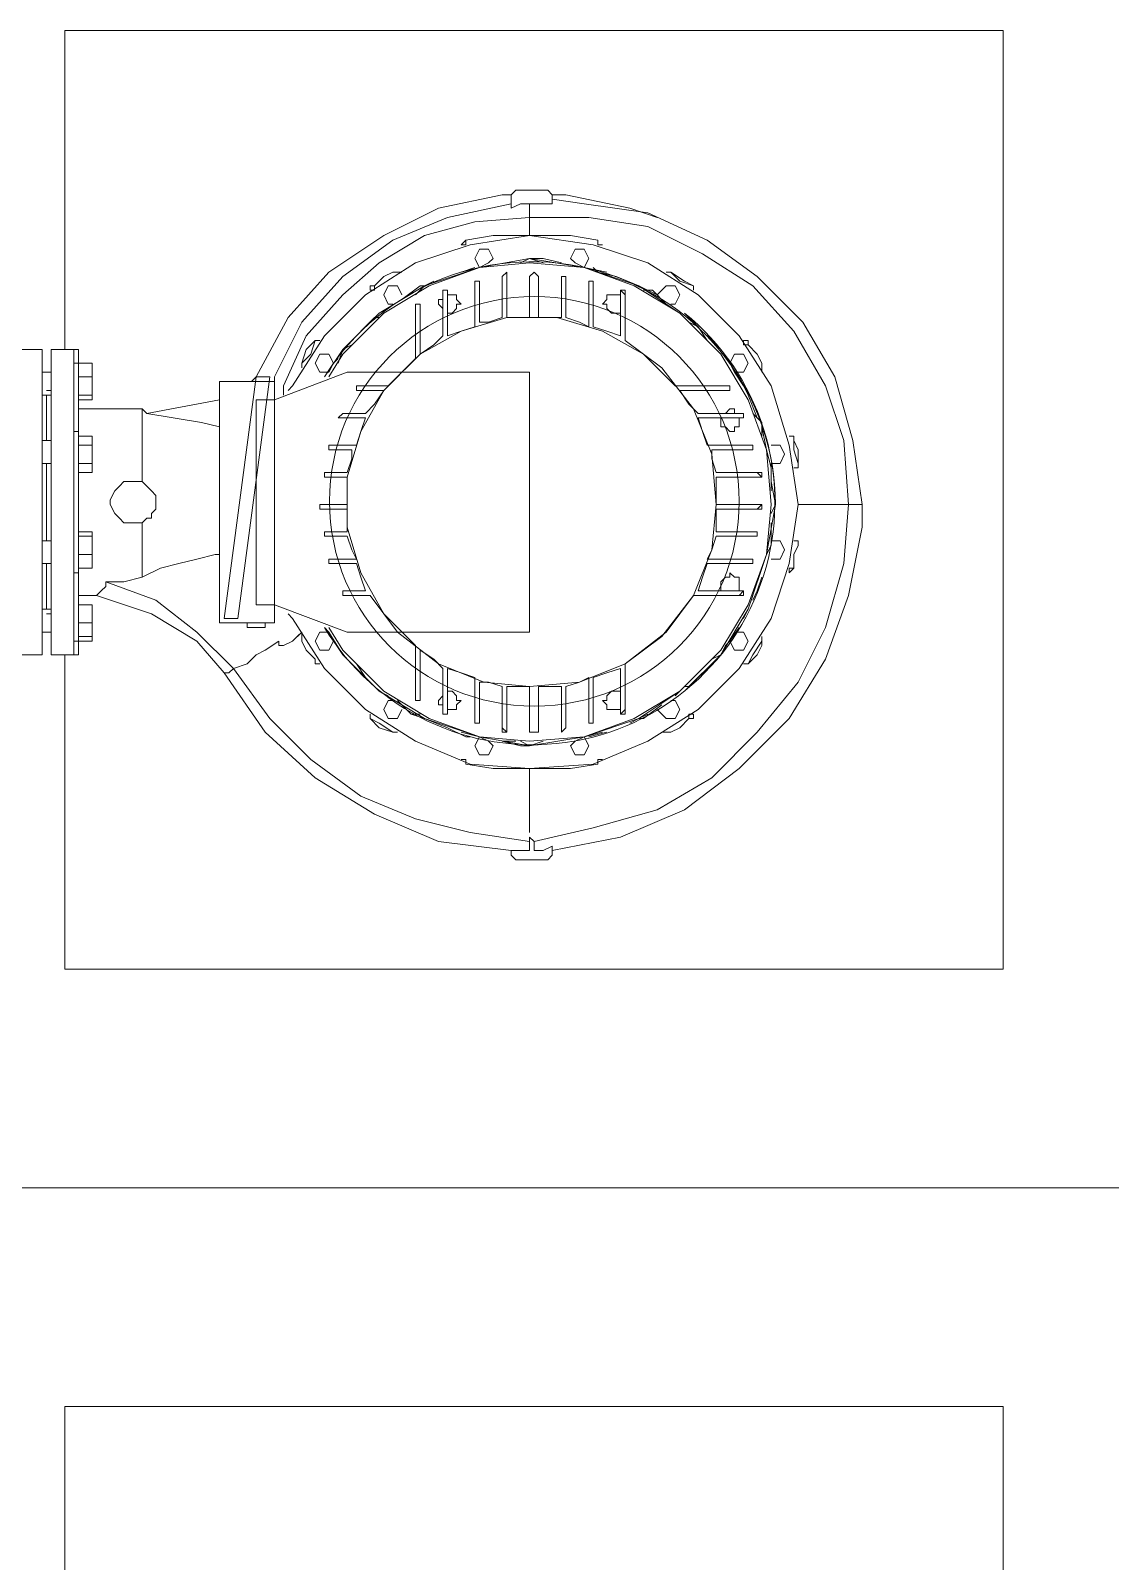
# Model space of a CAD drawing. Extents: x -187 to 52, y -9 to 65.
# Drawn here: x -146.601 to -145.599, y 18.975 to 20.395 of the extents above; entities that cross this region are included whole.
import ezdxf

# ---------------------------------------------------------------- set-up
doc = ezdxf.new("R2010")
doc.units = 0
doc.header["$MEASUREMENT"] = 0
doc.layers.add('PDF4_Geometría', color=7, linetype='Continuous')

msp = doc.modelspace()

# ---------------------------------------------------------------- linework, layer by layer
at = {"layer": 'PDF4_Geometría', "lineweight": 9}
for points in [[(-146.5693, 19.8161), (-146.5693, 19.5243), (-145.6981, 19.5243), (-145.6981, 20.3955), (-146.5693, 20.3955), (-146.5693, 20.0995)], [(-146.3959, 20.0698), (-146.3916, 20.0741), (-146.362, 20.1291), (-146.324, 20.1713), (-146.2732, 20.2052), (-146.2225, 20.2306), (-146.1633, 20.2432), (-146.1548, 20.2432)], [(-146.1167, 20.2432), (-146.1041, 20.2432), (-146.0448, 20.2306), (-146.0195, 20.2221)], [(-146.362, 19.8542), (-146.3578, 19.8499), (-146.3282, 19.8034), (-146.2901, 19.7654), (-146.2436, 19.7358), (-146.1929, 19.7146), (-146.1379, 19.7104), (-146.0787, 19.7146), (-146.0279, 19.7358), (-145.9814, 19.7654), (-145.9434, 19.8034), (-145.9137, 19.8499), (-145.8968, 19.9007), (-145.8884, 19.9557), (-145.8968, 20.0106), (-145.9137, 20.0656), (-145.9434, 20.1121), (-145.9814, 20.1502), (-146.0279, 20.1798), (-146.0787, 20.1967), (-146.1379, 20.2052), (-146.1929, 20.1967), (-146.2436, 20.1798), (-146.2901, 20.1502), (-146.3282, 20.1121), (-146.3578, 20.0656), (-146.362, 20.0614)], [(-146.1759, 20.1798), (-146.1717, 20.184), (-146.1759, 20.1925), (-146.1844, 20.1925), (-146.1886, 20.184), (-146.1844, 20.1756)], [(-146.0871, 20.1756), (-146.0829, 20.184), (-146.0871, 20.1925), (-146.0956, 20.1925), (-146.0998, 20.184), (-146.0956, 20.1798)], [(-146.324, 19.8415), (-146.3113, 19.8203), (-146.2732, 19.7823), (-146.2309, 19.7569), (-146.1844, 19.74), (-146.1379, 19.7358), (-146.0871, 19.74), (-146.0406, 19.7569), (-145.9983, 19.7823), (-145.9603, 19.8203), (-145.9349, 19.8626), (-145.918, 19.9091), (-145.9137, 19.9557), (-145.918, 20.0064), (-145.9349, 20.0529), (-145.9603, 20.0952), (-145.9983, 20.1333), (-146.0406, 20.1587), (-146.0871, 20.1756), (-146.1379, 20.1798), (-146.1844, 20.1756), (-146.2309, 20.1587), (-146.2732, 20.1333), (-146.3113, 20.0952), (-146.324, 20.0741)], [(-146.159, 20.1502), (-146.159, 20.1587), (-146.159, 20.1671), (-146.159, 20.1713), (-146.1633, 20.1671), (-146.1633, 20.1587), (-146.1633, 20.1502)], [(-146.1294, 20.1502), (-146.1294, 20.1587), (-146.1294, 20.1671), (-146.1337, 20.1713), (-146.1379, 20.1671), (-146.1379, 20.1502)], [(-146.1041, 20.1502), (-146.1041, 20.1587), (-146.1041, 20.1671), (-146.1083, 20.1671), (-146.1083, 20.1587), (-146.1083, 20.1502)], [(-146.2563, 20.1502), (-146.2605, 20.1587), (-146.269, 20.1587), (-146.2732, 20.1502), (-146.269, 20.1417), (-146.2648, 20.1417)], [(-146.214, 20.1375), (-146.214, 20.146), (-146.214, 20.1544), (-146.2182, 20.1544), (-146.2182, 20.146), (-146.2182, 20.1333), (-146.2182, 20.1375), (-146.2225, 20.1417), (-146.2225, 20.146), (-146.2182, 20.146), (-146.2182, 20.1502)], [(-146.214, 20.1502), (-146.2098, 20.1502), (-146.2056, 20.1502), (-146.2056, 20.146), (-146.2013, 20.1417), (-146.2056, 20.1417), (-146.2056, 20.1375), (-146.2098, 20.1333), (-146.214, 20.1333)], [(-146.1844, 20.146), (-146.1844, 20.1544), (-146.1844, 20.1629), (-146.1886, 20.1629), (-146.1886, 20.1544), (-146.1886, 20.146)], [(-146.0787, 20.146), (-146.0787, 20.1502), (-146.0787, 20.1629), (-146.0829, 20.1629), (-146.0829, 20.1544), (-146.0829, 20.146)], [(-146.0533, 20.1417), (-146.0533, 20.1333), (-146.0575, 20.1333), (-146.0618, 20.1333), (-146.066, 20.1375), (-146.066, 20.1417), (-146.0702, 20.1417), (-146.066, 20.146), (-146.066, 20.1502), (-146.0618, 20.1502), (-146.0575, 20.1502), (-146.0533, 20.1502)], [(-146.0491, 20.1333), (-146.0491, 20.1417), (-146.0491, 20.1502), (-146.0491, 20.1544), (-146.0533, 20.1544), (-146.0533, 20.1502), (-146.0533, 20.146)], [(-146.0068, 20.1417), (-146.0026, 20.1417), (-145.9983, 20.1502), (-146.0026, 20.1587), (-146.011, 20.1587), (-146.0195, 20.1502)], [(-146.2394, 20.1206), (-146.2394, 20.1333), (-146.2394, 20.1417), (-146.2436, 20.1417), (-146.2436, 20.1291), (-146.2436, 20.1206)], [(-146.5819, 19.9937), (-146.5904, 19.9937), (-146.5904, 19.9895), (-146.5904, 19.9557), (-146.5904, 19.9261), (-146.5904, 19.9218), (-146.5819, 19.9218), (-146.5819, 19.9261), (-146.5819, 19.9557), (-146.5819, 19.9895), (-146.5819, 19.9937), (-146.5819, 19.998), (-146.5819, 20.0064), (-146.5819, 20.0149), (-146.5819, 20.0191), (-146.5819, 20.0445), (-146.5819, 20.0572), (-146.5819, 20.0614), (-146.5819, 20.0698), (-146.5819, 20.0783), (-146.5819, 20.0952), (-146.5819, 20.0995), (-146.5819, 20.0952), (-146.5819, 20.0783), (-146.5819, 20.0487), (-146.5819, 20.0149), (-146.5819, 19.9768), (-146.5819, 19.9387), (-146.5819, 19.8965), (-146.5819, 19.8626), (-146.5819, 19.8372), (-146.5819, 19.8203), (-146.5819, 19.8161), (-146.5566, 19.8161)], [(-146.5819, 20.0572), (-146.5904, 20.0572), (-146.5819, 20.0572), (-146.5819, 20.0445), (-146.5819, 20.0191), (-146.5819, 20.0149), (-146.5904, 20.0149), (-146.5904, 20.0191), (-146.5904, 20.0445), (-146.5904, 20.0572), (-146.5904, 20.0614), (-146.5904, 20.0698), (-146.5904, 20.0783), (-146.5904, 20.0952), (-146.5904, 20.0995)], [(-146.5819, 19.8584), (-146.5819, 19.8711), (-146.5819, 19.8584), (-146.5904, 19.8584), (-146.5819, 19.8584), (-146.5819, 19.8542), (-146.5819, 19.8457), (-146.5819, 19.8372), (-146.5904, 19.8372), (-146.5819, 19.8372), (-146.5819, 19.8203), (-146.5819, 19.8161), (-146.5819, 19.8203), (-146.5819, 19.8372), (-146.5819, 19.8626), (-146.5819, 19.8965), (-146.5819, 19.9387), (-146.5819, 19.9768), (-146.5819, 20.0149), (-146.5819, 20.0487), (-146.5819, 20.0783), (-146.5819, 20.0952), (-146.5819, 20.0995), (-146.5819, 20.0952), (-146.5819, 20.0783), (-146.5819, 20.0741), (-146.5819, 20.0698)], [(-146.5566, 19.8457), (-146.5566, 19.8372), (-146.5566, 19.8415), (-146.5566, 19.8457), (-146.5566, 19.8542), (-146.5566, 19.8499), (-146.5566, 19.8457), (-146.5439, 19.8457), (-146.5439, 19.8626), (-146.5566, 19.8626), (-146.5566, 19.8457), (-146.5566, 19.833), (-146.5566, 19.8203), (-146.5566, 19.8161), (-146.5566, 19.8203), (-146.5566, 19.8372), (-146.5566, 19.8626), (-146.5566, 19.8965), (-146.5566, 19.9387), (-146.5566, 19.9768), (-146.5566, 20.0149), (-146.5566, 20.0487), (-146.5566, 20.0783), (-146.5566, 20.0952), (-146.5566, 20.0995), (-146.5819, 20.0995), (-146.5608, 20.0995), (-146.5608, 20.0952), (-146.5608, 20.0783), (-146.5608, 20.0487), (-146.5608, 20.0149), (-146.5608, 19.9768), (-146.5608, 19.9387), (-146.5608, 19.8965), (-146.5608, 19.8626), (-146.5608, 19.8372), (-146.5608, 19.8203), (-146.5608, 19.8161), (-146.5819, 19.8161), (-146.5819, 19.8203), (-146.5819, 19.8372), (-146.5819, 19.8415), (-146.5819, 19.8457), (-146.5819, 19.8499), (-146.5819, 19.8542), (-146.5862, 19.8542)], [(-146.5566, 20.0783), (-146.5566, 20.0698), (-146.5566, 20.0741), (-146.5566, 20.0783), (-146.5566, 20.0952), (-146.5566, 20.0995)], [(-146.3197, 20.0868), (-146.324, 20.0952), (-146.3324, 20.0952), (-146.3367, 20.0868), (-146.3324, 20.0783), (-146.324, 20.0783)], [(-145.9476, 20.0783), (-145.9391, 20.0783), (-145.9349, 20.0868), (-145.9391, 20.0952), (-145.9476, 20.0952), (-145.9518, 20.0868)], [(-146.5439, 20.0656), (-146.5439, 20.0529), (-146.5566, 20.0529), (-146.5566, 20.0572), (-146.5566, 20.0741), (-146.5566, 20.0868), (-146.5608, 20.0868)], [(-146.5566, 20.0825), (-146.5566, 20.0868), (-146.5566, 20.0825)], [(-146.5439, 20.0529), (-146.5439, 20.0572), (-146.5566, 20.0572), (-146.5566, 20.0698), (-146.5566, 20.0825), (-146.5566, 20.0868), (-146.5566, 20.0825)], [(-146.5439, 20.0741), (-146.5439, 20.0868), (-146.5566, 20.0868)], [(-146.5439, 20.0698), (-146.5439, 20.0825)], [(-146.5819, 20.0656), (-146.5819, 20.0614), (-146.5862, 20.0614)], [(-146.5439, 20.0572), (-146.5439, 20.0741), (-146.5566, 20.0741)], [(-146.5566, 20.0656), (-146.5566, 20.0614), (-146.5566, 20.0572), (-146.5566, 20.0487), (-146.5566, 20.0572)], [(-145.973, 20.0614), (-145.9603, 20.0614), (-145.9518, 20.0614), (-145.9518, 20.0656), (-145.9645, 20.0656), (-145.973, 20.0656)], [(-146.5566, 20.0445), (-146.5566, 20.0487), (-146.5566, 20.0572), (-146.5566, 20.0614)], [(-146.5566, 20.0572), (-146.5566, 20.0487), (-146.5566, 20.0572)], [(-145.956, 20.036), (-145.9476, 20.036), (-145.9391, 20.036), (-145.9391, 20.0402), (-145.9476, 20.0402), (-145.9603, 20.0402), (-145.956, 20.0402), (-145.9518, 20.0445), (-145.9476, 20.0445), (-145.9476, 20.0402), (-145.9434, 20.0402)], [(-145.9434, 20.036), (-145.9434, 20.0318), (-145.9434, 20.0276), (-145.9476, 20.0276), (-145.9476, 20.0233), (-145.9518, 20.0233), (-145.956, 20.0276), (-145.9603, 20.0276), (-145.9603, 20.0318), (-145.9603, 20.036)], [(-146.5439, 19.9937), (-146.5439, 20.0106), (-146.5566, 20.0106), (-146.5566, 19.9937), (-146.5566, 19.9853), (-146.5566, 19.9895), (-146.5566, 20.0022), (-146.5566, 20.0149), (-146.5566, 20.0233), (-146.5608, 20.0233)], [(-146.5566, 20.0233), (-146.5566, 20.0149), (-146.5566, 20.0106), (-146.5566, 19.998), (-146.5566, 19.9937), (-146.5566, 19.998), (-146.5566, 20.0022), (-146.5566, 20.0064), (-146.5566, 20.0106), (-146.5566, 20.0191), (-146.5439, 20.0191), (-146.5439, 20.0106)], [(-146.5904, 20.0106), (-146.5904, 20.0149), (-146.5904, 20.0064), (-146.5904, 19.998), (-146.5904, 19.9937)], [(-146.5819, 20.0106), (-146.5819, 20.0064), (-146.5819, 20.0022), (-146.5819, 19.998), (-146.5819, 19.9937), (-146.5819, 19.9895), (-146.5819, 19.9557), (-146.5819, 19.9261), (-146.5819, 19.9218), (-146.5819, 19.9176), (-146.5819, 19.9134), (-146.5819, 19.9091), (-146.5819, 19.9049)], [(-145.9476, 20.0064), (-145.9391, 20.0064), (-145.9307, 20.0064), (-145.9307, 20.0106), (-145.9391, 20.0106), (-145.9476, 20.0106)], [(-145.9137, 19.9937), (-145.9053, 19.9937), (-145.9011, 20.0022), (-145.9053, 20.0106), (-145.9137, 20.0106)], [(-146.5566, 19.998), (-146.5566, 20.0064)], [(-146.5566, 19.9937), (-146.5439, 19.9937), (-146.5439, 19.9853), (-146.5566, 19.9853), (-146.5566, 19.9895)], [(-145.9434, 19.981), (-145.9349, 19.981), (-145.9264, 19.981), (-145.9222, 19.981), (-145.9222, 19.9853), (-145.9264, 19.9853), (-145.9349, 19.9853), (-145.9434, 19.9853)], [(-145.9391, 19.9514), (-145.9349, 19.9514), (-145.9264, 19.9514), (-145.9222, 19.9514), (-145.9222, 19.9557), (-145.9264, 19.9557), (-145.9391, 19.9557)], [(-146.5566, 19.9261), (-146.5566, 19.9303), (-146.5566, 19.9261)], [(-146.5439, 19.9091), (-146.5439, 19.9261)], [(-145.9434, 19.9261), (-145.9349, 19.9261), (-145.9264, 19.9261), (-145.9264, 19.9303), (-145.9349, 19.9303), (-145.9434, 19.9303)], [(-146.5904, 19.8753), (-146.5904, 19.8965), (-146.5904, 19.9007), (-146.5819, 19.9007), (-146.5819, 19.8965), (-146.5819, 19.8753), (-146.5819, 19.8965), (-146.5819, 19.9007), (-146.5819, 19.9091), (-146.5819, 19.9176), (-146.5819, 19.9218)], [(-146.5904, 19.9218), (-146.5904, 19.9176), (-146.5904, 19.9091), (-146.5904, 19.9007)], [(-146.5566, 19.9049), (-146.5566, 19.9091), (-146.5566, 19.9134), (-146.5566, 19.9176), (-146.5566, 19.9218), (-146.5566, 19.9176), (-146.5566, 19.9134), (-146.5566, 19.9176), (-146.5566, 19.9218)], [(-145.9137, 19.9049), (-145.9053, 19.9049), (-145.9011, 19.9134), (-145.9053, 19.9218), (-145.9137, 19.9218)], [(-145.9518, 19.9007), (-145.9391, 19.9007), (-145.9307, 19.9007), (-145.9307, 19.9049), (-145.9391, 19.9049), (-145.9476, 19.9049)], [(-146.5608, 19.8922), (-146.5566, 19.8922)], [(-145.9603, 19.8711), (-145.9518, 19.8711), (-145.9434, 19.8711), (-145.9391, 19.8711), (-145.9391, 19.8753), (-145.9434, 19.8753), (-145.9518, 19.8753), (-145.9603, 19.8753), (-145.9603, 19.8795), (-145.9603, 19.8838), (-145.956, 19.888), (-145.9518, 19.888), (-145.9518, 19.8922), (-145.9476, 19.888), (-145.9434, 19.888), (-145.9434, 19.8838), (-145.9434, 19.8795), (-145.9434, 19.8753)], [(-146.5904, 19.8711), (-146.5904, 19.8584), (-146.5904, 19.8542), (-146.5904, 19.8457), (-146.5904, 19.8372), (-146.5904, 19.8203), (-146.5904, 19.8161)], [(-146.5566, 19.8753), (-146.5566, 19.8626), (-146.5566, 19.8584), (-146.5566, 19.8669), (-146.5566, 19.8584), (-146.5566, 19.8542), (-146.5566, 19.8626), (-146.5439, 19.8626), (-146.5439, 19.8499), (-146.5439, 19.833), (-146.5439, 19.8288), (-146.5566, 19.8288)], [(-146.5608, 19.8288), (-146.5566, 19.8288), (-146.5566, 19.833), (-146.5566, 19.8372), (-146.5566, 19.833), (-146.5566, 19.8288), (-146.5566, 19.833), (-146.5439, 19.833), (-146.5439, 19.8457)], [(-146.4001, 19.8457), (-146.4001, 19.8415), (-146.3959, 19.8415), (-146.3916, 19.8415), (-146.3874, 19.8415), (-146.3832, 19.8415), (-146.3832, 19.8457)], [(-146.324, 19.8372), (-146.3324, 19.8372), (-146.3367, 19.8288), (-146.3324, 19.8203), (-146.324, 19.8203), (-146.3197, 19.8288)], [(-145.9518, 19.8288), (-145.9476, 19.8203), (-145.9391, 19.8203), (-145.9349, 19.8288), (-145.9391, 19.8372), (-145.9476, 19.8372)], [(-146.2436, 19.795), (-146.2436, 19.7865), (-146.2436, 19.7738), (-146.2394, 19.7738), (-146.2394, 19.7823), (-146.2394, 19.795)], [(-146.2182, 19.7654), (-146.2182, 19.7696), (-146.2225, 19.7696), (-146.2225, 19.7738), (-146.2182, 19.778), (-146.2182, 19.7823), (-146.2182, 19.7696), (-146.2182, 19.7611), (-146.214, 19.7611), (-146.214, 19.7696), (-146.214, 19.778)], [(-146.214, 19.7823), (-146.2098, 19.7823), (-146.2056, 19.778), (-146.2056, 19.7738), (-146.2013, 19.7738), (-146.2056, 19.7696), (-146.2056, 19.7654), (-146.2098, 19.7654), (-146.214, 19.7654)], [(-146.0533, 19.7654), (-146.0575, 19.7654), (-146.0618, 19.7654), (-146.066, 19.7654), (-146.066, 19.7696), (-146.0702, 19.7738), (-146.066, 19.7738), (-146.066, 19.778), (-146.0618, 19.7823), (-146.0575, 19.7823), (-146.0533, 19.7823), (-146.0533, 19.7738), (-146.0533, 19.7654), (-146.0533, 19.7611), (-146.0491, 19.7611), (-146.0491, 19.7654), (-146.0491, 19.7738), (-146.0491, 19.7823)], [(-146.2648, 19.7738), (-146.269, 19.7738), (-146.2732, 19.7654), (-146.269, 19.7569), (-146.2605, 19.7569), (-146.2563, 19.7654)], [(-146.1886, 19.7696), (-146.1886, 19.7611), (-146.1886, 19.7527), (-146.1844, 19.7527), (-146.1844, 19.7611), (-146.1844, 19.7696)], [(-146.0829, 19.7696), (-146.0829, 19.7611), (-146.0829, 19.7527), (-146.0787, 19.7527), (-146.0787, 19.7611), (-146.0787, 19.7738)], [(-146.0195, 19.7654), (-146.011, 19.7569), (-146.0026, 19.7569), (-145.9983, 19.7654), (-146.0026, 19.7738), (-146.0068, 19.7738)], [(-146.1633, 19.7654), (-146.1633, 19.7569), (-146.1633, 19.7484), (-146.1633, 19.7442), (-146.159, 19.7442), (-146.159, 19.7484), (-146.159, 19.7569), (-146.159, 19.7654)], [(-146.1379, 19.7611), (-146.1379, 19.7442), (-146.1337, 19.7442), (-146.1294, 19.7442), (-146.1294, 19.7527), (-146.1294, 19.7611)], [(-146.1083, 19.7654), (-146.1083, 19.7569), (-146.1083, 19.7484), (-146.1083, 19.7442), (-146.1041, 19.7484), (-146.1041, 19.7569), (-146.1041, 19.7654)], [(-146.1844, 19.74), (-146.1886, 19.7315), (-146.1844, 19.7231), (-146.1759, 19.7231), (-146.1717, 19.7315), (-146.1759, 19.7358)], [(-146.0956, 19.7358), (-146.0998, 19.7315), (-146.0956, 19.7231), (-146.0871, 19.7231), (-146.0829, 19.7315), (-146.0871, 19.74)], [(-146.5693, 18.5389), (-146.5693, 18.2513), (-145.6981, 18.2513), (-145.6981, 19.1183), (-146.5693, 19.1183), (-146.5693, 18.8265)]]:
    msp.add_lwpolyline(points, dxfattribs=at)
at = {"layer": 'PDF4_Geometría', "color": 1, "lineweight": 9}
for points in [[(-146.1548, 20.2348), (-146.214, 20.2221), (-146.2648, 20.2009), (-146.3113, 20.1671), (-146.3493, 20.1248), (-146.3747, 20.0741), (-146.3747, 20.0698)], [(-146.1548, 20.2306), (-146.1548, 20.2432), (-146.1506, 20.2475), (-146.121, 20.2475), (-146.1167, 20.2432), (-146.1167, 20.2348), (-146.1294, 20.2348), (-146.1379, 20.2348), (-146.1294, 20.2348)], [(-145.8292, 19.9557), (-145.8334, 19.9557), (-145.8419, 19.9557), (-145.8461, 20.0149), (-145.863, 20.0656), (-145.8926, 20.1164), (-145.9307, 20.1587), (-145.9772, 20.1883), (-146.0279, 20.2136), (-146.0829, 20.2221), (-146.1379, 20.2221), (-146.1379, 20.2263), (-146.1379, 20.2306), (-146.1379, 20.2348), (-146.1463, 20.2348), (-146.1548, 20.2306), (-146.1463, 20.2348), (-146.1379, 20.2348), (-146.1379, 20.2306)], [(-146.1167, 19.6343), (-146.0533, 19.6469), (-145.9941, 19.6723), (-145.9434, 19.7104), (-145.8968, 19.7569), (-145.863, 19.8119), (-145.8419, 19.8711), (-145.8292, 19.9345), (-145.8292, 19.9557), (-145.8376, 20.0149), (-145.8545, 20.0741), (-145.8841, 20.1248), (-145.9264, 20.1671), (-145.973, 20.2009), (-146.0279, 20.2263), (-146.0871, 20.2348), (-146.1167, 20.239)], [(-146.1379, 20.2052), (-146.1379, 20.2094), (-146.1379, 20.2136), (-146.1379, 20.2179), (-146.1379, 20.2221), (-146.1886, 20.2179), (-146.2352, 20.2052), (-146.2774, 20.1798), (-146.3113, 20.1502), (-146.3451, 20.1121), (-146.3663, 20.0656), (-146.3663, 20.0572)], [(-146.1971, 20.2009), (-146.2013, 20.1967), (-146.1971, 20.1967), (-146.1971, 20.2009), (-146.1717, 20.2052), (-146.1463, 20.2052), (-146.1252, 20.2052), (-146.0998, 20.2052), (-146.0745, 20.2009), (-146.0745, 20.1967), (-146.0702, 20.1967), (-146.0745, 20.1967), (-146.0745, 20.2009)], [(-146.1886, 20.1756), (-146.2013, 20.1713), (-146.1844, 20.1756), (-146.1759, 20.1798), (-146.1844, 20.1756), (-146.2013, 20.1713)], [(-146.1083, 20.1798), (-146.1252, 20.184), (-146.1379, 20.184)], [(-146.2605, 20.1713), (-146.2648, 20.1713), (-146.2732, 20.1671), (-146.2817, 20.1587), (-146.2817, 20.1544), (-146.2859, 20.1544), (-146.2859, 20.1587), (-146.2817, 20.1587), (-146.2732, 20.1671), (-146.2648, 20.1713), (-146.2605, 20.1713), (-146.2563, 20.1713)], [(-146.0575, 20.1671), (-146.0364, 20.1587), (-146.0195, 20.1502), (-146.0364, 20.1587), (-146.0575, 20.1671), (-146.0745, 20.1713), (-146.0787, 20.1756)], [(-146.2352, 20.1587), (-146.2394, 20.1587), (-146.2563, 20.146)], [(-146.011, 20.1417), (-145.9983, 20.1333), (-146.011, 20.1417), (-146.0237, 20.1544), (-146.0322, 20.1544)], [(-146.2774, 20.1291), (-146.2817, 20.1291), (-146.2944, 20.1164), (-146.2901, 20.1206), (-146.2944, 20.1164)], [(-145.973, 20.1079), (-145.9814, 20.1206), (-145.9899, 20.1248)], [(-145.9222, 20.0825), (-145.9222, 20.0868), (-145.9264, 20.0952), (-145.9349, 20.1037), (-145.9391, 20.1037), (-145.9391, 20.1079), (-145.9349, 20.1079), (-145.9349, 20.1037), (-145.9264, 20.0952), (-145.9222, 20.0868), (-145.9222, 20.0825), (-145.9222, 20.0783)], [(-146.3155, 20.091), (-146.3197, 20.0868), (-146.3282, 20.0741)], [(-145.9391, 20.0656), (-145.9476, 20.0783), (-145.9518, 20.0868)], [(-146.4255, 20.0529), (-146.4931, 20.0402)], [(-146.4255, 20.0276), (-146.4424, 20.0318), (-146.4931, 20.0402), (-146.4974, 20.0445), (-146.5566, 20.0445)], [(-146.4974, 19.9768), (-146.4974, 19.9895), (-146.4974, 19.998), (-146.4974, 20.0106), (-146.4974, 20.0191), (-146.4974, 20.0276), (-146.4974, 20.036), (-146.4974, 20.0402), (-146.4974, 20.0445)], [(-145.9222, 20.0191), (-145.9222, 20.0318), (-145.9307, 20.0402)], [(-145.9137, 19.9684), (-145.9137, 19.981), (-145.9137, 19.9937)], [(-146.5016, 19.9768), (-146.5058, 19.9768), (-146.5016, 19.9768), (-146.4974, 19.9768), (-146.4931, 19.9726), (-146.4889, 19.9684), (-146.4847, 19.9641), (-146.4847, 19.9557), (-146.4847, 19.9514), (-146.4889, 19.9472), (-146.4889, 19.943), (-146.4931, 19.943), (-146.4974, 19.9387), (-146.5016, 19.9387), (-146.5058, 19.9387), (-146.5016, 19.9387), (-146.5058, 19.9387), (-146.5143, 19.9387), (-146.5185, 19.943), (-146.5227, 19.9472), (-146.527, 19.9557), (-146.527, 19.9599), (-146.5227, 19.9684), (-146.5185, 19.9726), (-146.5143, 19.9768), (-146.5058, 19.9768), (-146.5016, 19.9768), (-146.5058, 19.9768), (-146.5143, 19.9768), (-146.5185, 19.9726), (-146.5227, 19.9684), (-146.527, 19.9599), (-146.527, 19.9557), (-146.5227, 19.9472), (-146.5185, 19.943), (-146.5143, 19.9387), (-146.5058, 19.9387), (-146.5143, 19.9387), (-146.5058, 19.9387), (-146.5016, 19.9387)], [(-146.5143, 19.9768), (-146.5058, 19.9768), (-146.5143, 19.9768)], [(-146.1337, 19.6427), (-146.0787, 19.6554), (-146.0195, 19.6723), (-145.9687, 19.7019), (-145.9264, 19.7442), (-145.8884, 19.7907), (-145.863, 19.8415), (-145.8461, 19.9007), (-145.8419, 19.9557), (-145.8588, 19.9557), (-145.8799, 19.9557), (-145.8884, 19.9557)], [(-146.5397, 19.8711), (-146.5354, 19.8753), (-146.5312, 19.8795), (-146.5312, 19.8838), (-146.5143, 19.8838), (-146.4974, 19.888), (-146.4974, 19.8922), (-146.4974, 19.8965), (-146.4974, 19.9049), (-146.4974, 19.9091), (-146.4974, 19.9134), (-146.4974, 19.9218), (-146.4974, 19.9261), (-146.4974, 19.9345), (-146.4974, 19.9387)], [(-145.9137, 19.9176), (-145.918, 19.9091), (-145.9264, 19.8838), (-145.918, 19.9091), (-145.9137, 19.9176), (-145.9137, 19.9261), (-145.9137, 19.9387)], [(-146.4974, 19.8922), (-146.4974, 19.888), (-146.4804, 19.8965), (-146.4635, 19.9007), (-146.4466, 19.9049), (-146.4297, 19.9091), (-146.4255, 19.9091)], [(-146.5312, 19.8838), (-146.4847, 19.8669), (-146.4466, 19.8372), (-146.4128, 19.8034), (-146.4001, 19.8076), (-146.3916, 19.8161), (-146.3832, 19.8203)], [(-145.9307, 19.8669), (-145.9264, 19.8753), (-145.9222, 19.888)], [(-146.3493, 19.833), (-146.3493, 19.8288), (-146.3451, 19.8203), (-146.3367, 19.8119), (-146.3367, 19.8076), (-146.3324, 19.8076), (-146.3367, 19.8076), (-146.3367, 19.8119), (-146.3451, 19.8203), (-146.3493, 19.8288), (-146.3493, 19.833), (-146.3493, 19.8372), (-146.3578, 19.8288), (-146.3663, 19.8246), (-146.3705, 19.8246), (-146.3705, 19.8288), (-146.3832, 19.8203), (-146.3916, 19.8161), (-146.4001, 19.8076), (-146.4128, 19.8034), (-146.3789, 19.7569), (-146.3409, 19.7188), (-146.2944, 19.685), (-146.2436, 19.6639), (-146.1929, 19.6512), (-146.1379, 19.6427), (-146.1379, 19.6469), (-146.1379, 19.6343), (-146.1463, 19.6343), (-146.1548, 19.6343), (-146.2225, 19.6427), (-146.2817, 19.6681), (-146.3367, 19.7019), (-146.3832, 19.7442), (-146.4212, 19.7992), (-146.4466, 19.8288), (-146.4889, 19.8542), (-146.5397, 19.8711), (-146.5566, 19.8711)], [(-146.3493, 19.8372), (-146.3536, 19.833), (-146.3493, 19.8372)], [(-146.3493, 19.8372), (-146.3536, 19.833)], [(-146.3282, 19.8415), (-146.324, 19.8372), (-146.3197, 19.8288)], [(-145.956, 19.8246), (-145.9603, 19.8161), (-145.9687, 19.8119), (-145.9603, 19.8161), (-145.956, 19.8246), (-145.9518, 19.8288), (-145.9434, 19.8415)], [(-146.3578, 19.8288), (-146.3663, 19.8246)], [(-145.9222, 19.8288), (-145.9222, 19.833), (-145.9222, 19.8288), (-145.9222, 19.8246), (-145.9264, 19.8161), (-145.9349, 19.8076), (-145.9391, 19.8076), (-145.9349, 19.8076), (-145.9307, 19.8161), (-145.9222, 19.8288), (-145.9222, 19.8246)], [(-146.2986, 19.8076), (-146.2901, 19.795), (-146.2859, 19.7907)], [(-145.9941, 19.7865), (-145.9899, 19.7865), (-145.9772, 19.7992), (-145.9814, 19.795), (-145.9772, 19.7992)], [(-146.2605, 19.7738), (-146.2478, 19.7611), (-146.2394, 19.7611)], [(-146.0364, 19.7569), (-146.0322, 19.7569), (-146.0152, 19.7696)], [(-146.214, 19.7484), (-146.2352, 19.7569), (-146.2478, 19.7611), (-146.2352, 19.7569), (-146.214, 19.7484), (-146.1971, 19.74), (-146.1929, 19.74)], [(-146.011, 19.7442), (-146.0068, 19.7442), (-145.9983, 19.7484), (-145.9899, 19.7569), (-145.9899, 19.7611), (-145.9856, 19.7611), (-145.9856, 19.7569), (-145.9899, 19.7569), (-145.9983, 19.7484), (-146.0068, 19.7442), (-146.011, 19.7442), (-146.0152, 19.7442)], [(-146.0829, 19.74), (-146.066, 19.7442)], [(-146.1633, 19.7358), (-146.1506, 19.7358), (-146.1633, 19.7358), (-146.1463, 19.7315), (-146.1379, 19.7315), (-146.1252, 19.7358), (-146.1379, 19.7315)], [(-146.1463, 19.7358), (-146.1379, 19.7315), (-146.1463, 19.7358)], [(-146.1971, 19.7188), (-146.2013, 19.7188), (-146.1971, 19.7188), (-146.1971, 19.7146), (-146.1717, 19.7104), (-146.1463, 19.7104), (-146.1252, 19.7104), (-146.0998, 19.7104), (-146.0745, 19.7146), (-146.0745, 19.7188)], [(-146.1379, 19.6512), (-146.1379, 19.6554), (-146.1379, 19.6681), (-146.1379, 19.6765), (-146.1379, 19.6892), (-146.1379, 19.6808), (-146.1379, 19.6892), (-146.1379, 19.6977), (-146.1379, 19.7019), (-146.1379, 19.7061), (-146.1379, 19.7104)], [(-146.0745, 19.7146), (-146.0745, 19.7188), (-146.0702, 19.7188)], [(-146.1379, 19.6892), (-146.1379, 19.6808)], [(-146.1379, 19.6723), (-146.1379, 19.6765)], [(-146.1337, 19.6343), (-146.1337, 19.6427), (-146.1379, 19.6469), (-146.1337, 19.6427), (-146.1337, 19.6343), (-146.1252, 19.6343), (-146.1167, 19.6385), (-146.1167, 19.63), (-146.121, 19.6258), (-146.1506, 19.6258), (-146.1548, 19.63), (-146.1548, 19.6343)], [(-146.1379, 19.6469), (-146.1337, 19.6427), (-146.1379, 19.6469)]]:
    msp.add_lwpolyline(points, dxfattribs=at)
at = {"layer": 'PDF4_Geometría', "lineweight": 9}
for points in [[(-145.9983, 20.1333), (-146.0364, 20.1587), (-146.0871, 20.1756), (-146.1379, 20.184), (-146.1844, 20.1756), (-146.2352, 20.1587), (-146.2774, 20.1333), (-146.3113, 20.0995), (-146.3282, 20.0741, -0.75227), (-145.9095, 19.9557), (-145.918, 19.9091), (-145.9349, 19.8584), (-145.9603, 19.8161), (-145.9941, 19.7823)], [(-145.9941, 20.1333, -1.192796), (-146.3282, 19.8415), (-146.3113, 19.8161), (-146.2774, 19.7823), (-146.2352, 19.7569), (-146.1844, 19.74), (-146.1379, 19.7315), (-146.0871, 19.74), (-146.0364, 19.7569), (-145.9983, 19.7823)]]:
    msp.add_lwpolyline(points, format="xyb", dxfattribs=at)
at = {"layer": 'PDF4_Geometría', "color": 1, "lineweight": 9}
for points in [[(-146.1252, 20.1798), (-146.1379, 20.184), (-146.1463, 20.1798), (-146.1379, 20.184)], [(-146.066, 20.1713), (-146.0871, 20.1756), (-146.0956, 20.1798), (-146.0871, 20.1756)], [(-146.011, 20.1713), (-146.0068, 20.1713), (-145.9941, 20.1629), (-145.9856, 20.1587), (-145.9856, 20.1544), (-145.9856, 20.1587), (-145.9983, 20.1629), (-146.0068, 20.1713)], [(-146.2267, 20.1629), (-146.2352, 20.1587), (-146.2436, 20.1502), (-146.2352, 20.1587)], [(-146.269, 20.1375), (-146.2774, 20.1333), (-146.2859, 20.1248), (-146.2774, 20.1333)], [(-145.9814, 20.1206), (-145.9941, 20.1333)], [(-146.3493, 20.0868), (-146.3493, 20.0825), (-146.3493, 20.0868), (-146.3451, 20.0995), (-146.3367, 20.1079), (-146.3324, 20.1079), (-146.3367, 20.1079), (-146.3409, 20.0952)], [(-145.9476, 20.0825), (-145.9603, 20.0995), (-145.973, 20.1121), (-145.9603, 20.0995)], [(-146.3028, 20.1037), (-146.3113, 20.0995), (-146.3155, 20.0868), (-146.3113, 20.0995)], [(-146.3197, 20.0868), (-146.324, 20.0783)], [(-145.9264, 20.036), (-145.9349, 20.0572), (-145.9434, 20.0741), (-145.9349, 20.0572)], [(-145.9137, 19.9895), (-145.918, 20.0064), (-145.9222, 20.0276), (-145.918, 20.0064)], [(-145.8926, 20.0149), (-145.8926, 20.0191), (-145.8968, 20.0191), (-145.8926, 20.0191), (-145.8926, 20.0149), (-145.8884, 20.0064), (-145.8884, 19.9937), (-145.8884, 19.9895), (-145.8926, 19.9895), (-145.8884, 19.9895), (-145.8884, 19.9937), (-145.8926, 20.0064)], [(-145.9137, 19.9472), (-145.9095, 19.9557), (-145.9137, 19.9768), (-145.9095, 19.9557)], [(-145.8884, 19.9176), (-145.8884, 19.9218), (-145.8926, 19.9218), (-145.8884, 19.9218), (-145.8884, 19.9176), (-145.8926, 19.9091), (-145.8926, 19.8965), (-145.8968, 19.8922), (-145.8968, 19.8965), (-145.8926, 19.8965), (-145.8926, 19.9091)], [(-145.9391, 19.8499), (-145.9349, 19.8584), (-145.9307, 19.8711), (-145.9349, 19.8584)], [(-146.324, 19.8372), (-146.3113, 19.8161), (-146.3071, 19.8119), (-146.3113, 19.8161)], [(-145.9518, 19.8288), (-145.9476, 19.8372)], [(-146.4128, 19.8034), (-146.417, 19.7992), (-146.4212, 19.7992), (-146.417, 19.7992)], [(-146.2901, 19.795), (-146.2774, 19.7823), (-146.269, 19.778), (-146.2774, 19.7823)], [(-146.0026, 19.778), (-145.9983, 19.7823)], [(-145.9941, 19.7823), (-145.9856, 19.7907)], [(-146.2648, 19.7442), (-146.2605, 19.7442), (-146.2648, 19.7442), (-146.2774, 19.7484), (-146.2859, 19.7569), (-146.2859, 19.7611), (-146.2859, 19.7569), (-146.2774, 19.7527)], [(-146.0448, 19.7527), (-146.0364, 19.7569), (-146.0279, 19.7611), (-146.0364, 19.7569)], [(-146.2013, 19.7442), (-146.1844, 19.74), (-146.1759, 19.7358), (-146.1844, 19.74)], [(-146.0956, 19.7358), (-146.0871, 19.74), (-146.0702, 19.7442), (-146.0871, 19.74)], [(-146.1379, 19.6427), (-146.1379, 19.6385), (-146.1379, 19.6343), (-146.1379, 19.6385)], [(-146.1337, 19.6427), (-146.1337, 19.6385), (-146.1337, 19.6343), (-146.1337, 19.6385)]]:
    msp.add_lwpolyline(points, close=True, dxfattribs=at)
at = {"layer": 'PDF4_Geometría', "lineweight": 20}
for points in [[(-146.1294, 19.7442), (-146.1294, 19.7865), (-146.121, 19.7865), (-146.1083, 19.7865), (-146.1083, 19.7484), (-146.1083, 19.7442), (-146.1041, 19.7484), (-146.1041, 19.7865), (-146.0914, 19.7907), (-146.0829, 19.795), (-146.0829, 19.7527), (-146.0787, 19.7527), (-146.0787, 19.795), (-146.066, 19.7992), (-146.0533, 19.8034), (-146.0533, 19.7654), (-146.0533, 19.7611), (-146.0491, 19.7654), (-146.0491, 19.8076), (-146.0152, 19.833), (-145.9856, 19.8711), (-145.9687, 19.9134), (-145.9645, 19.9557), (-145.9687, 20.0022), (-145.9856, 20.0445), (-146.0152, 20.0825), (-146.0491, 20.1079), (-146.0491, 20.1502), (-146.0533, 20.1544), (-146.0533, 20.1502), (-146.0533, 20.1121), (-146.066, 20.1164), (-146.0787, 20.1206), (-146.0787, 20.1629), (-146.0829, 20.1629), (-146.0829, 20.1206), (-146.0914, 20.1248), (-146.1041, 20.1291), (-146.1041, 20.1671), (-146.1083, 20.1671), (-146.1083, 20.1291), (-146.121, 20.1291), (-146.1294, 20.1291), (-146.1294, 20.1671), (-146.1337, 20.1713), (-146.1379, 20.1671), (-146.1379, 20.1291), (-146.1463, 20.1291), (-146.159, 20.1291), (-146.159, 20.1671), (-146.159, 20.1713), (-146.1633, 20.1671), (-146.1633, 20.1291), (-146.1759, 20.1248), (-146.1844, 20.1248), (-146.1844, 20.1629), (-146.1886, 20.1629), (-146.1886, 20.1206), (-146.2013, 20.1164), (-146.214, 20.1121), (-146.214, 20.1544), (-146.2182, 20.1544), (-146.2182, 20.1121), (-146.2267, 20.1037), (-146.2394, 20.0952), (-146.2394, 20.1417), (-146.2436, 20.1417), (-146.2436, 20.091), (-146.2732, 20.0614), (-146.2944, 20.0233), (-146.3071, 19.981), (-146.3071, 19.9345), (-146.2944, 19.8922), (-146.2732, 19.8542), (-146.2436, 19.8246), (-146.2436, 19.7738), (-146.2394, 19.7738), (-146.2394, 19.8203), (-146.2267, 19.8119), (-146.2182, 19.8034), (-146.2182, 19.7611), (-146.214, 19.7611), (-146.214, 19.8034), (-146.2013, 19.7992), (-146.1886, 19.795), (-146.1886, 19.7527), (-146.1844, 19.7527), (-146.1844, 19.7907), (-146.1759, 19.7907), (-146.1633, 19.7865), (-146.1633, 19.7484), (-146.159, 19.7442), (-146.159, 19.7484), (-146.159, 19.7865), (-146.1463, 19.7865), (-146.1379, 19.7865), (-146.1379, 19.7442), (-146.1337, 19.7442)], [(-145.9856, 19.8711), (-145.9434, 19.8711), (-145.9391, 19.8753), (-145.9434, 19.8753), (-145.9814, 19.8753), (-145.9772, 19.888), (-145.973, 19.9007), (-145.9307, 19.9007), (-145.9307, 19.9049), (-145.973, 19.9049), (-145.9687, 19.9134), (-145.9645, 19.9261), (-145.9264, 19.9261), (-145.9264, 19.9303), (-145.9645, 19.9303), (-145.9645, 19.943), (-145.9645, 19.9514), (-145.9264, 19.9514), (-145.9222, 19.9557), (-145.9264, 19.9557), (-145.9645, 19.9557), (-145.9645, 19.9684), (-145.9645, 19.981), (-145.9264, 19.981), (-145.9222, 19.981), (-145.9264, 19.9853), (-145.9645, 19.9853), (-145.9687, 19.998), (-145.9687, 20.0064), (-145.9307, 20.0064), (-145.9307, 20.0106), (-145.973, 20.0106), (-145.9772, 20.0233), (-145.9814, 20.036), (-145.9391, 20.036), (-145.9391, 20.0402), (-145.9814, 20.0402), (-145.9899, 20.0487), (-145.9983, 20.0614), (-145.9518, 20.0614), (-145.9518, 20.0656), (-146.0026, 20.0656), (-146.0322, 20.0952), (-146.0702, 20.1164), (-146.1125, 20.1291), (-146.159, 20.1291), (-146.2013, 20.1164), (-146.2394, 20.0952), (-146.269, 20.0656), (-146.2986, 20.0656), (-146.2986, 20.0614), (-146.2732, 20.0614), (-146.2817, 20.0487), (-146.2901, 20.0402), (-146.3113, 20.0402), (-146.3155, 20.036), (-146.2901, 20.036), (-146.2944, 20.0233), (-146.2986, 20.0106), (-146.324, 20.0106), (-146.324, 20.0064), (-146.3028, 20.0064), (-146.3028, 19.998), (-146.3071, 19.9853), (-146.3282, 19.9853), (-146.3282, 19.981), (-146.3071, 19.981), (-146.3071, 19.9684), (-146.3071, 19.9557), (-146.3324, 19.9557), (-146.3324, 19.9514), (-146.3071, 19.9514), (-146.3071, 19.943), (-146.3071, 19.9303), (-146.3282, 19.9303), (-146.3282, 19.9261), (-146.3071, 19.9261), (-146.3028, 19.9134), (-146.2986, 19.9049), (-146.324, 19.9049), (-146.324, 19.9007), (-146.3197, 19.9007), (-146.2986, 19.9007), (-146.2944, 19.888), (-146.2901, 19.8753), (-146.3113, 19.8753), (-146.3113, 19.8711), (-146.2859, 19.8711), (-146.2605, 19.8372), (-146.2225, 19.8076), (-146.1802, 19.7907), (-146.1379, 19.7865), (-146.0914, 19.7907), (-146.0491, 19.8076), (-146.011, 19.8372)], [(-146.4255, 20.0698), (-146.4255, 19.8457), (-146.3747, 19.8457), (-146.3747, 20.0698)], [(-146.4085, 19.8499), (-146.3789, 20.0741), (-146.3916, 20.0741), (-146.4212, 19.8499)], [(-146.1379, 19.8372), (-146.1379, 20.0783), (-146.3071, 20.0783), (-146.3747, 20.0529), (-146.3916, 20.0529), (-146.3916, 19.8626), (-146.3747, 19.8626), (-146.3071, 19.8372)]]:
    msp.add_lwpolyline(points, close=True, dxfattribs=at)
at = {"layer": 'PDF4_Geometría', "lineweight": 9}
for points in [[(-146.6115, 19.8161), (-146.5904, 19.8161), (-146.5904, 19.8203), (-146.5904, 19.8372), (-146.5904, 19.8626), (-146.5904, 19.8965), (-146.5904, 19.9387), (-146.5904, 19.9768), (-146.5904, 20.0149), (-146.5904, 20.0487), (-146.5904, 20.0783), (-146.5904, 20.0952), (-146.5904, 20.0995), (-146.6115, 20.0995), (-146.6115, 20.0952), (-146.6115, 20.0783), (-146.6115, 20.0487), (-146.6115, 20.0149), (-146.6115, 19.9768), (-146.6115, 19.9387), (-146.6115, 19.8965), (-146.6115, 19.8626), (-146.6115, 19.8372), (-146.6115, 19.8203)], [(-146.5904, 20.0783), (-146.5819, 20.0783)], [(-146.5566, 20.0656), (-146.5566, 20.0614)], [(-146.5862, 20.0149), (-146.5862, 20.0191), (-146.5862, 20.0445), (-146.5862, 20.0572), (-146.5862, 20.0445), (-146.5862, 20.0402), (-146.5862, 20.0191)], [(-146.5862, 20.0149), (-146.5862, 20.0191), (-146.5862, 20.0445), (-146.5862, 20.0572), (-146.5862, 20.0445), (-146.5862, 20.0402), (-146.5862, 20.0191)], [(-146.5862, 19.9218), (-146.5862, 19.9261), (-146.5862, 19.9557), (-146.5862, 19.9895), (-146.5862, 19.9937), (-146.5862, 19.9895), (-146.5862, 19.9557), (-146.5862, 19.9261)], [(-146.5862, 19.9218), (-146.5862, 19.9261), (-146.5862, 19.9557), (-146.5862, 19.9895), (-146.5862, 19.9937), (-146.5862, 19.9895), (-146.5862, 19.9557), (-146.5862, 19.9261)], [(-146.5566, 19.9007), (-146.5566, 19.9091), (-146.5439, 19.9091), (-146.5439, 19.8965), (-146.5566, 19.8965), (-146.5566, 19.9091), (-146.5566, 19.9261), (-146.5566, 19.9303), (-146.5439, 19.9303), (-146.5439, 19.9261), (-146.5566, 19.9261), (-146.5566, 19.9134), (-146.5566, 19.9007), (-146.5566, 19.8922)], [(-146.5862, 19.8584), (-146.5862, 19.8711), (-146.5862, 19.8965), (-146.5862, 19.9007), (-146.5862, 19.8965), (-146.5862, 19.8711)], [(-146.5862, 19.8584), (-146.5862, 19.8711), (-146.5862, 19.8965), (-146.5862, 19.9007), (-146.5862, 19.8965), (-146.5862, 19.8711)], [(-146.5566, 19.8542), (-146.5566, 19.8457), (-146.5566, 19.8584), (-146.5566, 19.8669), (-146.5566, 19.8584)], [(-146.5566, 19.8372), (-146.5566, 19.833), (-146.5566, 19.8288), (-146.5566, 19.833), (-146.5566, 19.8457)]]:
    msp.add_lwpolyline(points, close=True, dxfattribs=at)
at = {"layer": 'PDF4_Geometría', "color": 94, "lineweight": 9, "true_color": 0x00a600}
msp.add_lwpolyline([(-147.3559, 19.3213), (-145.1567, 19.3213)], dxfattribs=at)
at = {"layer": 'PDF4_Geometría', "lineweight": 20}
msp.add_circle((-146.1334, 19.9585), 0.1901, dxfattribs=at)

doc.saveas('drawing.dxf')
